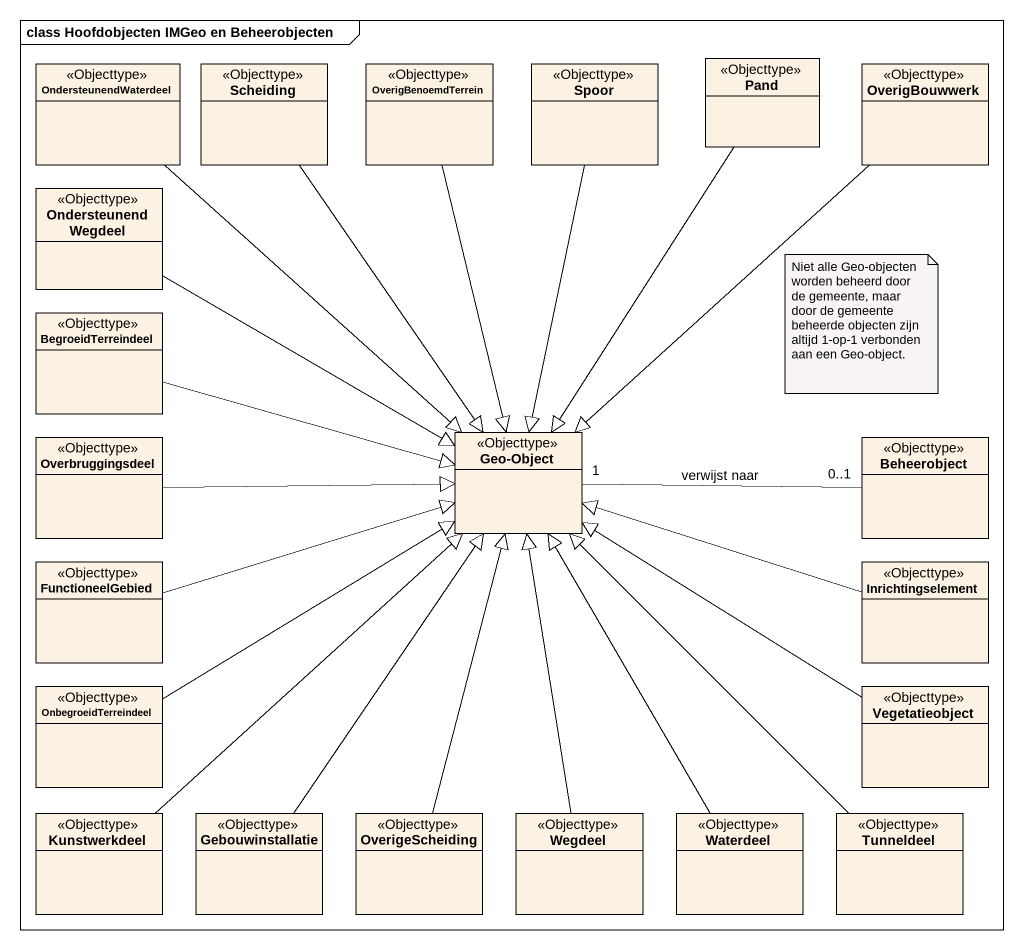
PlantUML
@startuml
mainframe class Hoofdobjecten IMGeo en Beheerobjecten
hide circle
hide empty members
class OndersteunendWaterdeel <<Objecttype>>
class Scheiding <<Objecttype>>
class OverigBenoemdTerrein <<Objecttype>>
class Spoor <<Objecttype>>
class Pand <<Objecttype>>
class OverigBouwwerk <<Objecttype>>
class OndersteunendWegdeel <<Objecttype>>
class BegroeidTerreindeel <<Objecttype>>
class Overbruggingsdeel <<Objecttype>>
class "Geo-Object" as Geo_Object <<Objecttype>>
class Beheerobject <<Objecttype>>
class FunctioneelGebied <<Objecttype>>
class Inrichtingselement <<Objecttype>>
class OnbegroeidTerreindeel <<Objecttype>>
class Vegetatieobject <<Objecttype>>
class Kunstwerkdeel <<Objecttype>>
class Gebouwinstallatie <<Objecttype>>
class OverigeScheiding <<Objecttype>>
class Wegdeel <<Objecttype>>
class Waterdeel <<Objecttype>>
class Tunneldeel <<Objecttype>>
OndersteunendWaterdeel --|> Geo_Object
Scheiding --|> Geo_Object
OverigBenoemdTerrein --|> Geo_Object
Spoor --|> Geo_Object
Pand --|> Geo_Object
OverigBouwwerk --|> Geo_Object
OndersteunendWegdeel -right-|> Geo_Object
BegroeidTerreindeel -right-|> Geo_Object
Overbruggingsdeel -right-|> Geo_Object
Geo_Object "1" -right- "0..1" Beheerobject : verwijst naar
FunctioneelGebied -right-|> Geo_Object
Inrichtingselement -left-|> Geo_Object
OnbegroeidTerreindeel -up-|> Geo_Object
Vegetatieobject -up-|> Geo_Object
Kunstwerkdeel -up-|> Geo_Object
Gebouwinstallatie -up-|> Geo_Object
OverigeScheiding -up-|> Geo_Object
Wegdeel -up-|> Geo_Object
Waterdeel -up-|> Geo_Object
Tunneldeel -up-|> Geo_Object
note as N1
  Niet alle Geo-objecten worden beheerd door de gemeente, maar door de gemeente beheerde objecten zijn altijd 1-op-1 verbonden aan een Geo-object.
end note
@enduml
